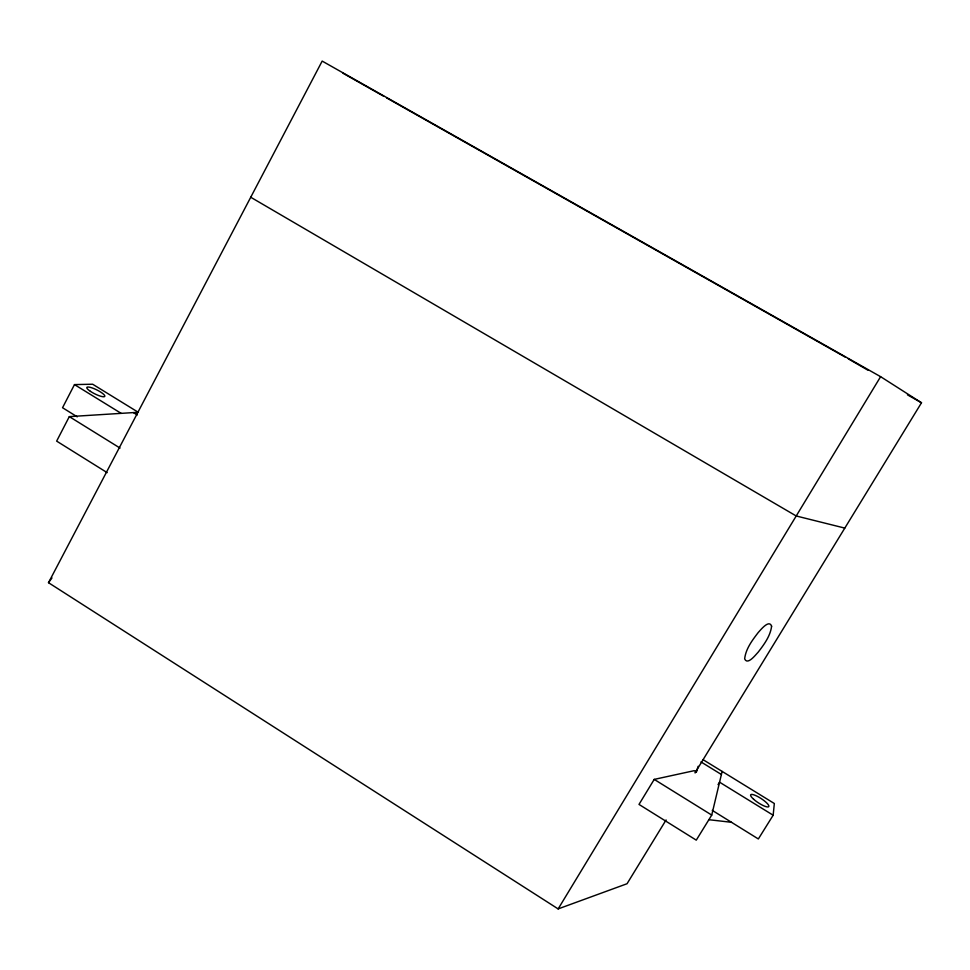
<?xml version="1.0" encoding="UTF-8"?>
<svg xmlns="http://www.w3.org/2000/svg" width="970" height="970" viewBox="0 0 970 970"><rect width="100%" height="100%" fill="white"/><g stroke="black" fill="none" stroke-linecap="round" stroke-linejoin="round"><path stroke-width="1.45" d="M712.247 810.374L758.346 838.953L773.163 815.224L774.327 803.512L703.141 759.728M698.157 766.276L696.424 772.011L694.253 770.665L654.216 779.395L639 804.421L696.266 840.141L711.737 815.079L722.129 771.417M107.161 472.645L56.648 441.12L69.319 416.615L138.273 412.286L92.659 384.229L74.484 384.593L62.541 407.727L77.248 416.845M666.087 819.953L627.044 883.731L558.15 908.914L48.5 582.691L322.173 61.086L880.614 376.675L921.5 402.768L695.005 772.896M558.15 908.914L880.614 376.675M695.502 772.532L697.006 770.071M718.043 784.645L719.558 782.184L773.163 815.224M48.5 582.691L51.98 577.926M709.131 819.735L731.477 822.293M844.773 528.092L796.224 515.979L250.733 197.249M343.016 73.259L383.914 96.382M386.557 97.873L845.658 357.348M848.289 358.839L867.944 370.2M907.423 394.814L921.5 402.768M133.399 412.602L137.243 414.966M700.97 761.911L721.389 774.484M74.484 384.593L121.177 413.365M69.319 416.615L120.05 448.079M654.216 779.395L711.737 815.079M771.611 626.22C770.362 636.065 764.069 644.492 758.176 652.167C755.533 654.883 747.494 665.578 744.657 658.872C745.748 648.845 752.259 640.297 758.225 632.525C760.735 629.809 769.246 619.054 771.611 626.22M90.404 391.334A10.052 2.219 26.4 0 0 104.796 396.378A10.052 2.219 26.4 0 0 92.223 387.951A10.052 2.219 26.4 0 0 90.404 391.334M753.544 799.171A10.815 2.546 33.1 0 0 768.677 806.713A10.815 2.546 33.1 0 0 756.964 796.152A10.815 2.546 33.1 0 0 753.544 799.171"/></g></svg>
